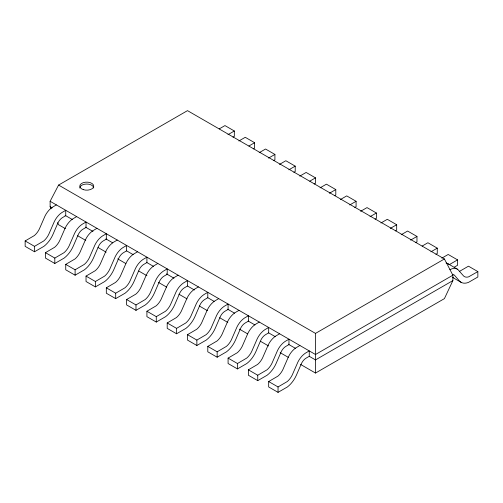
<?xml version="1.0" encoding="UTF-8"?>
<svg xmlns="http://www.w3.org/2000/svg" width="503" height="503" viewBox="0 0 503 503"><rect width="100%" height="100%" fill="white"/><g stroke="black" fill="none" stroke-linecap="round" stroke-linejoin="round"><path stroke-width="0.75" d="M51.105 208.776L50.124 206.702L50.124 201.294L58.587 185.066L187.5 110.641L444.413 258.97L452.876 275.198L452.876 280.605L444.413 298.625L315.5 373.056L300.549 364.424M56.374 204.897L52.387 207.23A14.87 8.589 -60 0 0 45 216.064L39.385 228.94A12.512 7.224 -60 0 1 34.367 235.555L25.15 240.95L25.15 246.357L34.518 251.764L43.88 246.357A19.139 11.053 -60 0 0 53.004 234.316L57.763 223.319A8.243 4.76 -60 0 1 62.617 217.516L65.736 215.712L65.736 210.304L61.756 212.643A14.87 8.589 -60 0 0 54.368 221.471L48.747 234.348A12.512 7.224 -60 0 1 43.736 240.962L34.518 246.357L25.15 240.95M219.233 128.894L224.96 125.587L234.329 130.994L234.329 136.401L232.99 137.174M76.663 216.611L72.683 218.95A14.87 8.589 -60 0 0 65.296 227.784L59.675 240.654A12.512 7.224 -60 0 1 54.664 247.269L45.446 252.663L45.446 258.07L54.808 263.478L64.177 258.07A19.139 11.053 -60 0 0 73.3 246.036L78.059 235.033A8.243 4.76 -60 0 1 82.907 229.23L86.032 227.431L86.032 222.018L82.046 224.357A14.87 8.589 -60 0 0 74.664 233.191L69.043 246.061A12.512 7.224 -60 0 1 64.032 252.676L54.808 258.07L45.446 252.663M227.966 134.672L234.329 130.994M238.887 140.978L245.257 137.3L254.625 142.714L254.625 148.121L253.286 148.888M96.96 228.331L92.973 230.663A14.87 8.589 -60 0 0 85.585 239.497L79.971 252.374A12.512 7.224 -60 0 1 74.96 258.988L65.736 264.383L65.736 269.79L75.104 275.198L84.466 269.79A19.139 11.053 -60 0 0 93.589 257.75L98.349 246.747A8.243 4.76 -60 0 1 103.203 240.95L106.322 239.145L106.322 233.738L102.342 236.07A14.87 8.589 -60 0 0 94.954 244.904L89.339 257.781A12.512 7.224 -60 0 1 84.322 264.396L75.104 269.79L65.736 264.383M248.891 146.021L254.625 142.714M259.183 152.692L265.546 149.02L274.915 154.427L274.915 159.835L273.575 160.608M117.249 240.044L113.269 242.383A14.87 8.589 -60 0 0 105.882 251.217L100.267 264.088A12.512 7.224 -60 0 1 95.249 270.702L86.032 276.097L86.032 281.504L95.394 286.911L104.762 281.504A19.139 11.053 -60 0 0 113.885 269.47L118.645 258.467A8.243 4.76 -60 0 1 123.493 252.663L126.618 250.859L126.618 245.451L122.631 247.79A14.87 8.589 -60 0 0 115.25 256.624L109.629 269.495A12.512 7.224 -60 0 1 104.618 276.109L95.394 281.504L86.032 276.097M268.552 158.099L274.915 154.427M279.479 164.412L285.842 160.734L295.211 166.141L295.211 171.548L293.871 172.322M137.545 251.764L133.559 254.097A14.87 8.589 -60 0 0 126.178 262.931L120.557 275.801A12.512 7.224 -60 0 1 115.545 282.422L106.322 287.81L106.322 293.218L115.69 298.625L125.058 293.218A19.139 11.053 -60 0 0 134.175 281.183L138.935 270.18A8.243 4.76 -60 0 1 143.789 264.377L146.914 262.579L146.914 257.171L142.927 259.504A14.87 8.589 -60 0 0 135.54 268.338L129.925 281.215A12.512 7.224 -60 0 1 124.907 287.829L115.69 293.218L106.322 287.81M288.841 169.819L295.211 166.141M299.769 176.125L306.138 172.454L315.5 177.861L315.5 183.268L314.168 184.041M157.835 263.478L153.855 265.817A14.87 8.589 -60 0 0 146.467 274.644L140.853 287.521A12.512 7.224 -60 0 1 135.835 294.136L126.618 299.53L126.618 304.937L135.986 310.345L145.348 304.937A19.139 11.053 -60 0 0 154.471 292.897L159.231 281.9A8.243 4.76 -60 0 1 164.085 276.097L167.203 274.292L167.203 268.885L163.224 271.224A14.87 8.589 -60 0 0 155.836 280.058L150.215 292.928A12.512 7.224 -60 0 1 145.204 299.543L135.986 304.937L126.618 299.53M309.773 181.168L315.5 177.861M320.065 187.845L326.428 184.167L335.797 189.574L335.797 194.982L334.457 195.755M178.131 275.198L174.151 277.53A14.87 8.589 -60 0 0 166.763 286.364L161.142 299.235A12.512 7.224 -60 0 1 156.131 305.855L146.914 311.244L146.914 316.651L156.276 322.058L165.644 316.651A19.139 11.053 -60 0 0 174.767 304.617L179.521 293.614A8.243 4.76 -60 0 1 184.375 287.81L187.5 286.012L187.5 280.605L183.513 282.938A14.87 8.589 -60 0 0 176.125 291.771L170.511 304.642A12.512 7.224 -60 0 1 165.5 311.263L156.276 316.651L146.914 311.244M329.427 193.253L335.797 189.574M340.355 199.559L346.724 195.887L356.086 201.294L356.086 206.702L354.753 207.475M198.427 286.911L194.441 289.244A14.87 8.589 -60 0 0 187.053 298.078L181.438 310.955A12.512 7.224 -60 0 1 176.427 317.569L167.203 322.964L167.203 328.371L176.572 333.778L185.934 328.371A19.139 11.053 -60 0 0 195.057 316.33L199.817 305.334A8.243 4.76 -60 0 1 204.671 299.53L207.789 297.726L207.789 292.318L203.809 294.657A14.87 8.589 -60 0 0 196.422 303.485L190.807 316.362A12.512 7.224 -60 0 1 185.789 322.976L176.572 328.371L167.203 322.964M349.723 204.966L356.086 201.294M360.651 211.279L367.014 207.601L376.382 213.008L376.382 218.415L375.043 219.189M218.717 298.625L214.737 300.964A14.87 8.589 -60 0 0 207.349 309.798L201.728 322.668A12.512 7.224 -60 0 1 196.717 329.283L187.5 334.677L187.5 340.085L196.862 345.492L206.23 340.085A19.139 11.053 -60 0 0 215.353 328.05L220.113 317.047A8.243 4.76 -60 0 1 224.96 311.244L228.085 309.446L228.085 304.032L224.099 306.371A14.87 8.589 -60 0 0 216.718 315.205L211.097 328.075A12.512 7.224 -60 0 1 206.085 334.69L196.862 340.085L187.5 334.677M370.019 216.686L376.382 213.008M380.947 222.992L387.31 219.314L396.678 224.728L396.678 230.135L395.339 230.902M239.013 310.345L235.027 312.677A14.87 8.589 -60 0 0 227.645 321.511L222.024 334.388A12.512 7.224 -60 0 1 217.013 341.003L207.789 346.397L207.789 351.804L217.158 357.212L226.526 351.804A19.139 11.053 -60 0 0 235.643 339.764L240.403 328.761A8.243 4.76 -60 0 1 245.257 322.964L248.375 321.159L248.375 315.752L244.395 318.085A14.87 8.589 -60 0 0 237.007 326.919L231.393 339.795A12.512 7.224 -60 0 1 226.375 346.41L217.158 351.804L207.789 346.397M390.309 228.4L396.678 224.728M401.237 234.706L407.606 231.034L416.968 236.441L416.968 241.849L415.629 242.622M259.303 322.058L255.323 324.397A14.87 8.589 -60 0 0 247.935 333.231L242.32 346.102A12.512 7.224 -60 0 1 237.303 352.716L228.085 358.111L228.085 363.518L237.454 368.925L246.816 363.518A19.139 11.053 -60 0 0 255.939 351.484L260.699 340.481A8.243 4.76 -60 0 1 265.546 334.677L268.671 332.873L268.671 327.466L264.691 329.805A14.87 8.589 -60 0 0 257.303 338.638L251.682 351.509A12.512 7.224 -60 0 1 246.671 358.123L237.454 363.518L228.085 358.111M410.605 240.113L416.968 236.441M422.168 246.055L427.896 242.748L437.264 248.155L437.264 253.562L435.925 254.336M279.599 333.778L275.613 336.111A14.87 8.589 -60 0 0 268.231 344.945L262.61 357.815A12.512 7.224 -60 0 1 257.599 364.436L248.375 369.824L248.375 375.232L257.743 380.639L267.112 375.232A19.139 11.053 -60 0 0 276.235 363.197L280.988 352.194A8.243 4.76 -60 0 1 285.842 346.397L288.967 344.593L288.967 339.185L284.981 341.518A14.87 8.589 -60 0 0 277.593 350.352L271.978 363.229A12.512 7.224 -60 0 1 266.967 369.843L257.743 375.232L248.375 369.824M430.895 251.833L437.264 248.155M441.823 258.14L448.192 254.468L457.554 259.875L457.554 265.282L454.209 267.212M58.587 185.066L315.5 333.401L444.413 258.97M299.895 345.492L295.909 347.831A14.87 8.589 -60 0 0 288.521 356.658L282.906 369.535A12.512 7.224 -60 0 1 277.889 376.15L268.671 381.544L268.671 386.952L278.04 392.359L287.402 386.952A19.139 11.053 -60 0 0 296.525 374.911L301.284 363.914A8.243 4.76 -60 0 1 306.138 358.111L309.257 356.306L309.257 350.899L305.277 353.238A14.87 8.589 -60 0 0 297.889 362.072L292.268 374.942A12.512 7.224 -60 0 1 287.257 381.557L278.04 386.952L268.671 381.544M449.28 264.653L457.554 259.875M452.876 275.198L315.5 354.508L50.124 201.294M459.572 271.331L468.482 266.181L477.85 271.589L477.85 276.996L468.482 282.403A19.139 11.053 -60 0 1 459.365 280.9L454.605 275.393A8.243 4.76 -60 0 0 452.505 274.405M452.876 280.605L315.5 359.915L309.376 356.375M477.85 271.589L468.633 276.845A12.512 7.224 -60 0 1 463.615 276.015L458 269.633A14.87 8.589 -60 0 0 450.613 269.325L449.845 269.734M448.072 263.792L457.434 269.199M452.436 277.335L461.138 282.359M50.124 206.702L52.167 207.877M65.094 215.341L72.583 219.666M85.51 227.13L92.992 231.449M105.926 238.912L112.729 242.842M126.335 250.701L133.144 254.625M146.75 262.484L153.553 266.414M166.487 273.877L173.969 278.197M187.575 286.056L194.384 289.986M207.311 297.449L214.115 301.379M227.727 309.232L234.53 313.162M248.136 321.021L254.939 324.951M268.552 332.804L275.355 336.733M288.282 344.197L295.77 348.522M65.384 228.651L58.587 224.728L57.606 222.647M77.613 235.712L85.774 240.421M98.003 247.482L106.164 252.192M117.715 258.863L125.869 263.572M138.784 271.029L146.945 275.738M158.495 282.409L166.65 287.119M178.886 294.18L187.041 298.889M199.276 305.956L207.431 310.665M219.666 317.726L227.821 322.436M239.378 329.107L247.533 333.816M260.447 341.273L268.602 345.982M280.158 352.653L288.313 357.356M315.5 333.401L315.5 373.056M278.04 386.952L278.04 392.359M257.743 375.232L257.743 380.639M237.454 363.518L237.454 368.925M217.158 351.804L217.158 357.212M196.862 340.085L196.862 345.492M176.572 328.371L176.572 333.778M156.276 316.651L156.276 322.058M135.986 304.937L135.986 310.345M115.69 293.218L115.69 298.625M95.394 281.504L95.394 286.911M75.104 269.79L75.104 275.198M54.808 258.07L54.808 263.478M34.518 246.357L34.518 251.764M79.782 188.053A6.979 4.03 0 0 1 86.755 184.029A6.979 4.03 0 0 1 93.734 188.053M446.092 263.025A14.87 8.589 -60 0 1 448.632 264.226M453.178 277.53A19.139 11.053 -60 0 1 452.455 277.279M83.265 189.631A6.979 4.03 0 0 0 93.734 186.148A6.979 4.03 0 0 0 83.265 182.658A6.979 4.03 0 0 0 83.265 189.631"/></g></svg>
